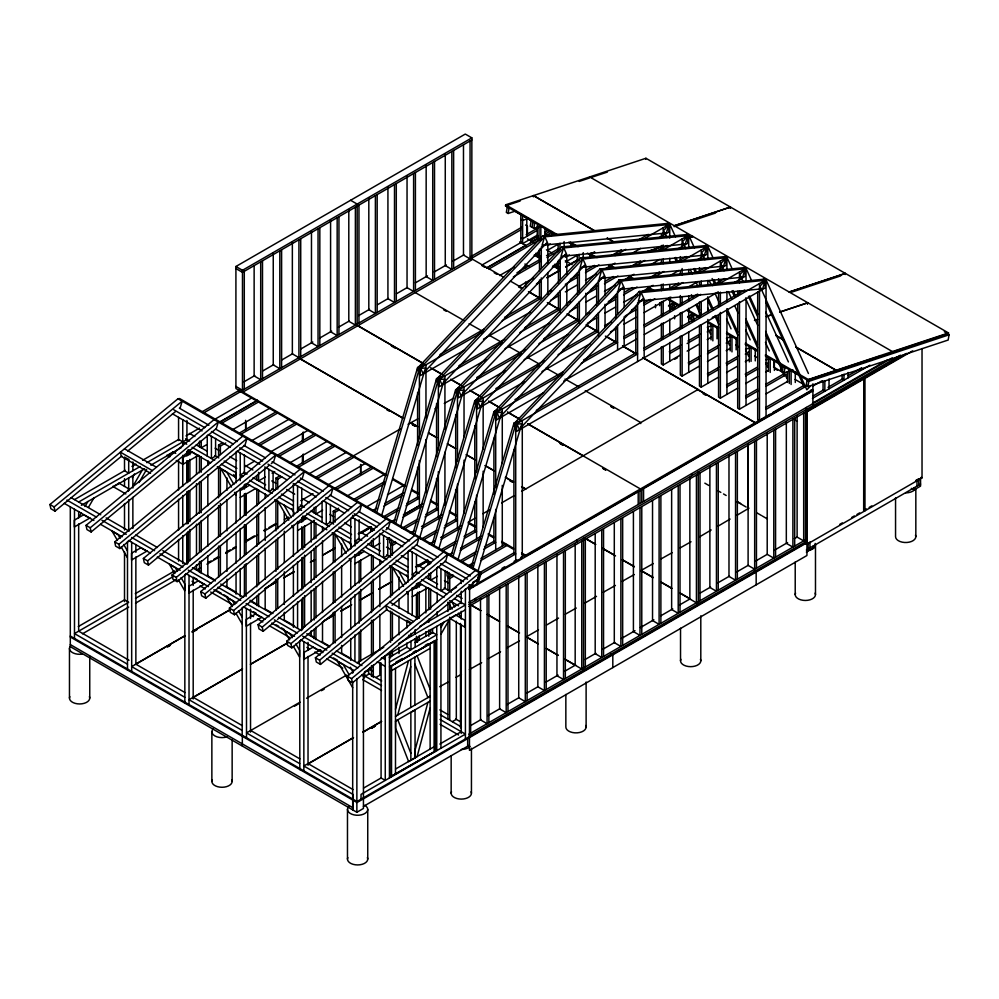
<?xml version="1.0" encoding="UTF-8"?>
<svg xmlns="http://www.w3.org/2000/svg" width="999" height="999" viewBox="0 0 999 999"><rect width="100%" height="100%" fill="white"/><g stroke="black" fill="none" stroke-linecap="round" stroke-linejoin="round"><path stroke-width="1.5" d="M811.113 389.86L812.911 390.896L812.911 405.719M556.505 235.314L505.519 205.881L505.706 204.807L645.928 158.267L948.526 332.967L948.351 334.041L808.129 380.582L765.284 355.844M508.141 213.474L509.015 208.254L507.217 207.218L506.343 212.437L508.141 213.474L515.521 211.026M533.279 196.666L533.454 195.592L595.192 231.106L533.454 195.592L533.416 196.616M532.03 227.31L532.904 222.078M533.828 228.346L534.69 223.114L531.106 221.054L530.244 226.273L533.828 228.346L541.208 225.886M551.573 235.727L552.01 233.117L553.808 234.153M570.691 246.765L571.128 244.156L572.914 245.192M590.047 254.67L590.222 253.596L594.605 252.148M590.197 254.757L590.372 253.684L594.755 252.235M589.81 257.804L590.247 255.182L592.032 256.219M608.915 268.831L609.353 266.221L611.151 267.257M645.741 159.34L645.928 158.267M628.034 279.87L628.471 277.26L630.257 278.296M647.152 290.909L647.577 288.299L649.375 289.323M674.175 226.748L674.35 225.674L730.444 207.068L730.419 208.217M730.269 208.129L730.444 207.068L674.5 225.762M782.304 371.803L783.166 366.571M784.09 372.839L784.964 367.607L781.38 365.547L780.506 370.766L784.09 372.839L792.956 369.892M807.442 303.821L807.629 302.759L779.582 312.063M807.592 303.908L807.779 302.834L779.732 312.15M808.129 380.582L808.303 379.508L948.526 332.967M807.954 386.576L808.828 381.356L949.05 334.815L948.176 340.035L807.954 386.576L806.168 385.539L807.042 380.319L808.828 381.356M845.241 274.513L845.279 273.364L789.185 291.97M835.876 371.378L836.063 370.304L795.891 347.115M836.026 371.328L836.2 370.254L795.953 347.015M892.119 352.709L892.294 351.636M892.257 352.659L892.444 351.586L589.685 176.935M395.492 709.278L408.491 660.851M410.726 666.57L397.714 715.022L395.492 716.283L430.132 696.303L427.909 697.577L414.897 664.16M427.909 702.397L414.897 750.823L414.897 757.829L417.12 756.568L430.132 708.116M180.232 407.692L182.168 401.161L54.133 506.918L55.007 511.138L121.803 455.969M374.725 511.85L417.632 367.495L422.502 364.685M376.523 512.887L419.418 368.531L483.466 331.556M381.705 515.259L425.487 367.932L419.418 368.531L417.594 367.52L417.594 370.629M393.693 522.976L436.588 378.621L440.509 376.361M395.492 524.013L438.386 379.657L502.422 342.682M400.674 526.386L444.455 379.058L438.386 379.657L436.563 378.633L436.563 381.755M412.812 534.015L455.706 389.66L459.615 387.4M414.597 535.039L457.505 390.684L521.54 353.721M419.792 537.425L463.573 390.085L457.505 390.684L455.681 389.672L455.681 392.794M431.918 545.042L474.825 400.686L478.359 398.651M433.716 546.078L476.61 401.723L539.31 365.522M438.898 548.451L482.679 401.123L476.61 401.723L474.787 400.711L474.787 403.821M544.567 236.825L542.057 245.292L666.358 232.979L668.868 224.513L667.082 223.476L542.769 235.789L544.567 236.825L668.868 224.513L668.868 232.105L658.116 238.311M451.036 556.081L493.931 411.725L497.465 409.69M452.834 557.117L495.729 412.762L562.462 374.238M458.017 559.49L501.798 412.162L495.729 412.762L493.906 411.738L493.906 414.86M563.536 247.952L561.013 256.406L685.314 244.093L687.836 235.639L686.038 234.603L561.738 246.915L563.536 247.952L687.836 235.639L687.836 243.219L677.072 249.438M471.041 567.632L513.948 423.276M472.839 568.668L515.734 424.313L637.599 353.958L635.801 352.922L536.301 410.364M478.022 571.041L521.803 423.713L515.734 424.313L513.911 423.289L513.911 426.411M481.256 572.714L479.607 572.877L477.085 581.343L478.746 581.181L481.256 572.714L179.645 398.576L177.997 398.751L49.95 504.507L50.837 508.716L55.007 511.138M582.642 258.978L580.132 267.445L704.432 255.132L706.942 246.678L705.157 245.642L580.856 257.954L582.642 258.978L706.942 246.678L706.942 254.258L696.191 260.464M601.76 270.017L599.25 278.484L723.551 266.171L726.061 257.705L724.275 256.668L599.962 268.981L601.76 270.017L726.061 257.705L726.061 265.297L715.309 271.503M618.244 282.842L619.08 280.02L743.381 267.707L745.179 268.743L745.179 276.336L733.079 283.316M620.879 281.056L618.356 289.51L742.657 277.21L745.179 268.743L620.879 281.056L619.08 280.02M640.883 292.607L638.373 301.074L762.674 288.761L765.184 280.294L763.398 279.258L639.085 291.571L640.883 292.607L765.184 280.294L765.184 287.887L516.583 431.418L516.583 423.826L514.785 422.789M78.521 517.757L81.406 512.762M85.002 506.518L87.887 501.523M88.449 507.38L93.794 498.114M132.293 477.722L134.453 473.976M132.867 486.376L142.245 470.142M138.986 482.617L146.628 469.38M363.436 679.02L365.671 675.149M367.907 671.291L370.13 667.419M440.934 627.422L443.956 622.19M440.934 634.253L449.875 618.768M420.479 367.919L544.78 236.701L542.994 235.664L418.693 366.883L420.479 367.919L422.989 373.476L547.302 242.257L544.78 236.701M439.448 379.046L563.748 247.827L561.95 246.79L437.649 378.009L439.448 379.046L441.958 384.603L566.258 253.384L563.748 247.827M458.553 390.072L582.867 258.866L581.068 257.829L456.768 389.048L458.553 390.072L461.076 395.641L585.377 264.423L582.867 258.866M477.672 401.111L601.972 269.892L600.187 268.856L475.886 400.075L477.672 401.111L480.182 406.668L604.482 275.449L601.972 269.892M496.79 412.15L621.091 280.931L619.293 279.895L494.992 411.113L496.79 412.15L499.3 417.707L623.601 286.488L621.091 280.931M688.174 236.95L686.887 234.116L688.711 235.14L682.604 241.558L685.814 248.651M516.795 423.701L641.096 292.482L639.31 291.446L515.009 422.664L516.795 423.701L519.305 429.258L643.618 298.039L641.096 292.482M725.112 256.181L726.935 257.205L720.828 263.624L724.05 270.729M810.888 385.564L806.842 389.835L759.964 286.214L766.033 279.807L808.416 373.489M127.76 451.036L175.462 411.625M91.121 531.98L90.235 527.772L218.269 422.003L216.346 428.534L91.121 531.98L86.938 529.57L86.051 525.362L214.086 419.592M119.793 548.538L118.906 544.318L246.94 438.561L245.017 445.092L119.793 548.538L115.609 546.116L114.723 541.908L242.757 436.138M268.918 465.584L148.464 565.084L144.281 562.674L143.394 558.466L271.428 452.697M148.464 565.084L147.577 560.876L275.612 455.107L273.689 461.638L271.303 463.611M177.135 581.643L176.249 577.434L304.283 471.665L302.36 478.196L177.135 581.643L172.952 579.22L172.065 575.012L300.1 469.255M205.806 598.189L204.92 593.98L332.954 488.211L331.019 494.755L205.806 598.189L201.623 595.779L200.737 591.57L328.771 485.801M234.478 614.747L233.591 610.539L361.626 504.77L359.69 511.301L234.478 614.747L230.294 612.337L229.408 608.116L357.442 502.36M275.075 621.453L263.149 631.293L258.966 628.883L258.079 624.675L386.113 518.906M263.149 631.293L262.262 627.085L390.297 521.328L388.361 527.859L385.976 529.82M277.46 619.48L383.591 531.793M291.82 647.851L290.934 643.643L418.968 537.874L417.033 544.405L291.82 647.851L287.637 645.441L286.75 641.221L414.785 535.464M387.275 609.24L320.492 664.41L316.308 661.987L315.422 657.779L443.456 552.01M320.492 664.41L319.605 660.189L447.639 554.433L445.704 560.963L392.045 605.294M352.447 682.854L351.561 678.646L479.595 572.877L477.659 579.408L352.447 682.854L348.264 680.444L347.377 676.223L475.412 570.466M410.864 760.326L410.864 712.399L415.047 709.989L415.047 757.916L408.641 761.625L395.629 728.196L395.629 721.191L397.864 719.904L410.864 753.321M235.914 266.496L465.284 134.066L471.853 137.862L471.853 259.89L242.482 392.307L235.914 388.524L235.914 266.496L242.482 270.292L471.853 137.862M471.853 139.935L242.482 272.352L235.914 268.556M244.006 381.78L254.807 375.549M262.899 370.866L273.689 364.635M281.793 359.965L292.582 353.733M300.674 349.063L312.824 342.045M319.568 338.162L331.705 331.144M338.449 327.247L349.25 321.016M358.691 315.572L369.48 309.328M377.585 304.658L388.374 298.426M396.466 293.756L407.267 287.525M415.359 282.854L427.497 275.836M434.253 271.94L446.391 264.935M453.134 261.039L463.936 254.807M201.711 412.013L239.348 390.297M470.504 256.83L521.565 227.347M471.853 257.817L242.482 390.247L235.914 386.451M203.509 413.049L241.134 391.321M470.954 258.641L520.679 229.932M526.173 234.69L538.224 227.735M537.337 230.319L522.614 238.811L520.829 237.774M74.488 499.612L125.262 470.292M131.943 466.433L135.951 464.123M142.632 460.264L178.721 439.435L182.892 441.845L182.892 445.467M186.026 435.901L199.475 428.134M214.261 419.605L251.885 397.877M481.705 265.197L522.015 241.92M537.462 235.077L522.614 243.644L522.614 215.497M530.382 240.534L538.449 235.889M545.167 232.005L547.852 230.457M78.671 502.022L140.135 466.533M146.816 462.674L186.925 439.523M220.08 421.765L257.492 400.162M486.476 267.957L525.599 245.367M530.382 242.607L538.449 237.949M545.167 234.078L550.536 230.969M219.63 422.365L257.267 400.636M487.075 267.957L538.149 238.474M545.392 236.001L552.147 232.118M221.428 423.401L259.053 401.673M488.873 268.993L538.598 240.284M113.112 486.625L119.018 483.204M168.494 454.645L173.227 451.91M81.344 505.307L144.605 468.781M150.824 465.197L181.556 447.452M547.527 245.467L550.199 243.931M83.866 514.66L74.338 520.167L74.338 526.997L89.985 517.969M192.432 451.985L182.892 457.492L182.892 464.323L198.539 455.294M206.643 444.692L201.261 447.802L201.261 440.709M232.18 429.945L269.805 408.229M499.625 275.537L514.398 267.008M534.565 255.369L538.598 253.034M547.577 250.262L558.379 244.031M218.581 456.381L218.581 445.042L222.615 442.707M238.749 433.404L276.373 411.675M516.945 272.777L539.785 259.59M546.503 255.707L558.603 248.726M218.581 445.042L220.379 446.066L225.749 442.969M240.534 434.428L278.172 412.712M513.361 276.923L540.234 261.401M546.952 257.517L559.053 250.537M565.297 257.28L569.318 254.957M251.286 440.984L288.923 419.255M518.731 286.576L533.516 278.047M552.335 267.183L559.053 263.299M565.347 262.075L577.484 255.07M257.854 444.43L295.492 422.702M537.4 283.042L540.084 281.493M546.803 277.61L558.903 270.629M565.621 266.745L577.722 259.765M536.426 283.991L540.422 281.681M547.09 277.834L559.09 270.904M565.759 267.058L577.759 260.127M259.653 445.467L297.277 423.738M244.867 466.758L254.27 461.326M270.404 452.023L308.029 430.294M439.985 354.595L484.365 328.971M504.532 317.332L539.485 297.14L541.283 298.177L502.285 320.691M547.402 292.57L551.436 290.247M570.267 279.37L578.334 274.713M586.401 270.055L594.467 265.397M611.95 255.307L621.353 249.875M637.499 240.559L648.251 234.353M665.322 224.5L667.944 222.977M565.334 284.29L577.434 277.31M585.501 272.652L598.95 264.885M615.084 255.569L625.836 249.363M643.319 239.261L669.742 224.013L669.742 238.037M244.418 472.539L240.235 474.95L242.894 476.486M276.973 455.469L314.598 433.741M278.758 456.506L316.396 434.777M464.635 350.012L420.267 375.636L420.267 368.044L418.469 367.008M483.466 339.148L530.519 311.975M550.536 300.424L558.603 295.766M565.334 291.883L577.434 284.89M585.501 280.232L596.253 274.026M604.32 269.368L615.084 263.149M632.567 253.059L640.634 248.401M141.059 547.689L131.531 553.196L131.531 560.014L147.165 550.986M240.235 490.596L249.775 485.089M265.322 477.023L258.604 480.906L258.604 472.39M272.04 473.139L274.737 471.59M289.51 463.061L327.148 441.333M458.953 365.709L504.67 339.323M524.837 327.672L558.453 308.266L560.252 309.303L519.905 332.592M566.371 303.696L570.404 301.361M590.571 289.722L597.29 285.839M605.369 281.181L613.436 276.523M630.906 266.433L640.322 261.001M657.804 250.899L667.22 245.467M684.29 235.614L686.912 234.103M585.639 294.643L596.403 288.424M604.47 283.766L617.906 276.011M635.389 265.909L644.805 260.477M662.287 250.387L688.711 235.14L694.455 247.927M240.235 497.427L255.881 488.399M275.924 489.485L275.924 478.146L279.957 475.811M296.091 466.508L333.716 444.78M275.924 478.146L277.722 479.183L281.755 476.848M297.877 467.532L335.514 445.816M486.288 359.578L439.223 386.75L439.223 379.17L437.437 378.134M505.119 348.713L549.487 323.102M569.505 311.538L577.572 306.88M585.639 302.222L596.403 296.016M604.47 291.358L615.222 285.14M623.289 280.482L634.053 274.275M651.523 264.186L659.59 259.528M308.629 474.088L346.266 452.36M476.723 377.522L525.124 349.575M543.956 338.711L577.572 319.305L579.358 320.329L539.023 343.619M586.825 313.948L589.522 312.4M608.341 301.536L616.408 296.878M624.475 292.22L632.542 287.562M650.024 277.472L659.44 272.028M676.922 261.938L686.325 256.506M604.757 305.669L615.509 299.463M623.576 294.805L637.025 287.038M654.507 276.948L663.923 271.516M681.393 261.426L707.816 246.166L707.816 258.641M315.197 477.534L352.834 455.819M400.249 428.996L353.434 455.856L353.434 456.843M408.104 424.288L417.732 418.906M434.927 408.803L437.587 407.267M444.255 403.421L453.746 398.114M316.995 478.571L354.62 456.843M505.407 370.617L458.341 397.789L458.341 390.197L456.555 389.173M524.225 359.752L568.606 334.128M587.275 323.351L596.69 317.919M604.757 313.261L615.509 307.043M623.576 302.385L637.025 294.63M641.058 292.295L653.159 285.314M670.641 275.225L678.708 270.567M78.297 626.56L124.513 599.875L128.696 602.297L74.488 633.591L127.497 664.198M135.277 593.668L174.763 570.866M300.861 500.649L312.962 493.656M327.747 485.127L365.372 463.399M495.829 388.561L544.243 360.614M563.061 349.737L596.678 330.332L598.476 331.368L558.129 354.657M604.595 325.761L611.326 321.878M631.493 310.239L635.526 307.904M643.593 303.246L650.312 299.375M667.794 289.273L678.546 283.067M696.028 272.977L705.444 267.545M135.502 598.364L173.676 576.311M625.212 315.934L635.976 309.715M644.043 305.057L654.795 298.851M670.928 289.535L683.029 282.555M700.511 272.452L726.935 257.205L732.042 268.581M301.76 505.644L297.577 508.054L301.561 510.364M82.48 633.803L128.696 607.117M135.502 603.184L176.311 579.62M334.315 488.573L371.94 466.845M208.366 562.499L211.064 560.938M213.761 559.39L218.194 556.818M225.899 552.372L230.195 549.9M232.642 548.476L235.527 546.815M244.792 541.47L249.013 539.023M250.187 538.349L254.345 535.951M263.674 530.569L266.383 529.008M269.018 527.484L275.687 523.626M197.602 569.567L200.275 568.031M206.943 564.185L218.943 557.255M225.612 553.409L236.276 547.24M257.767 534.84L245.766 541.77L245.017 541.333M264.435 530.993L276.436 524.063M284.44 519.443L288.436 517.132M336.101 489.61L373.738 467.882M524.525 381.655L477.46 408.828L477.46 401.236L475.661 400.199M541.995 371.566L590.409 343.619M610.426 332.055L615.796 328.958M623.863 324.3L635.976 317.307M644.043 312.65L670.928 297.128M688.411 287.025L697.826 281.593M668.443 306.006L673.801 302.922M670.242 307.043L674.25 304.732M198.401 580.794L188.873 586.301L188.873 593.119L204.508 584.09M297.577 523.701L307.118 518.206M322.665 510.127L315.946 514.01L315.946 506.918M346.853 496.166L384.49 474.438M514.947 399.6L563.361 371.64M583.528 360.002L615.796 341.371L617.582 342.407L581.281 363.361M623.713 336.8L635.814 329.807M643.88 325.15L697.664 294.106M712.462 285.564L724.562 278.571M624.163 338.611L636.263 331.631M644.33 326.973L700.799 294.355M718.281 284.265L746.041 268.244L746.041 280.707M297.577 530.531L314.498 520.766M333.266 522.589L333.266 511.251L338.649 508.141M353.434 499.612L384.34 481.768M333.266 511.251L335.065 512.287L339.098 509.952M355.219 500.649L384.79 483.578M543.631 392.694L496.565 419.855L496.565 412.275L494.78 411.238M563.798 381.044L636.263 339.21M644.33 334.553L718.281 291.858M687.562 317.045L692.906 313.961M689.347 318.082L693.368 315.759M365.971 507.192L379.408 499.438M387.475 494.78L403.596 485.477M513.911 423.289L517.482 421.241M643.718 348.351L744.567 290.135M761.638 280.269L764.26 278.758L766.058 279.795L766.058 416.958M644.168 350.162L766.058 279.795M372.54 510.639L376.573 508.316M384.64 503.658L403.459 492.794M383.741 506.243L402.56 495.379M382.792 517.182L398.863 507.904M406.893 503.271L417.594 497.09L419.393 498.126L406.006 505.856M669.293 351.773L681.33 344.817M688.024 340.959L700.074 334.003M384.59 518.219L397.977 510.489M669.742 353.584L680.444 347.402M687.137 343.544L699.188 336.588M707.217 331.943L711.238 329.633M358.204 533.753L370.304 526.773M265.884 587.924L276.673 581.693M284.765 577.01L294.218 571.565M310.402 562.212L314.448 559.877M322.54 555.207L334.69 548.189M360.477 533.304L371.266 527.072M264.673 588.786L276.823 581.768M283.566 577.884L294.355 571.653M310.552 562.3L314.598 559.964M322.689 555.294L334.84 548.276M360.627 533.391L371.416 527.16M135.377 664.298L184.902 635.701M192.944 631.068L230.419 609.427M185.052 635.789L131.681 666.608L184.84 697.302M191.746 631.93L230.569 609.515M167.507 646.74L170.18 645.192M192.944 632.055L196.953 629.732M167.657 646.828L170.33 645.279M359.103 538.748L354.92 541.158L357.58 542.694M391.658 521.678L394.343 520.129M403.746 514.697L422.565 503.833M391.283 521.94L395.292 519.617M403.334 514.985L422.015 504.195M661.375 346.79L661.375 363.936L663.174 364.96L680.444 354.995M687.137 351.124L699.188 344.168M707.217 339.535L711.238 337.212M674.775 359.253L677.472 357.704M402.859 517.282L421.665 506.418M401.76 528.309L417.819 519.03M425.861 514.398L436.563 508.204L438.361 509.24L424.975 516.97M688.249 362.899L700.299 355.944M708.328 351.311L719.043 345.13M255.744 613.898L246.216 619.405L246.216 626.236L261.85 617.195M354.92 556.818L364.46 551.311M403.559 529.333L416.945 521.615M688.711 364.71L699.412 358.529M707.442 353.883L718.156 347.702M726.186 343.069L730.207 340.746M380.007 543.231L373.289 547.115L373.289 538.611M386.725 539.36L389.41 537.799M354.92 563.636L370.567 554.607M390.609 555.694L390.609 544.355L395.517 541.558M410.252 533.066L414.26 530.744M421.516 526.51L442.295 514.56M680.344 336.089L680.344 375.05L682.13 376.086L699.412 366.109M707.442 361.476L718.156 355.294M726.186 350.649L730.207 348.339M390.609 544.355L392.407 545.392L396.428 543.056M421.965 528.321L440.784 517.457M420.879 539.335L436.938 530.069M444.967 525.424L455.681 519.243L457.467 520.279L444.08 528.009M707.367 373.938L719.417 366.983M726.111 363.112L738.149 356.156M424.001 539.597L436.051 532.642M707.816 375.736L718.531 369.555M726.56 364.922L737.262 358.741M745.304 354.108L749.312 351.785M429.358 544.093L434.715 541.008M440.634 537.549L461.413 525.586M699.462 325.299L699.462 386.089L701.248 387.125L718.531 377.147M726.56 372.515L737.262 366.321M745.304 361.688L749.312 359.365M469.592 521.378L475.012 518.256M482.929 513.686L489.597 509.84M501.598 502.909L514.135 495.666M521.603 491.358L698.076 389.473L698.076 390.459M441.083 539.348L459.902 528.496M441.333 549.6L456.056 541.096M464.085 536.463L474.787 530.282L476.585 531.318L464.535 538.274M726.485 384.965L737.187 378.783M745.217 374.15L757.267 367.195M443.119 550.636L455.169 543.681M726.935 386.775L737.637 380.594M745.679 375.961L757.717 369.006M765.746 364.36L768.431 362.824M415.547 566.858L427.647 559.877M324.712 620.329L334.166 614.885M340.909 610.988L351.698 604.757M359.802 600.074L371.94 593.069M378.683 589.173L390.834 582.167M417.969 566.495L427.41 561.051M323.514 621.203L334.315 614.972M341.059 611.076L350.499 605.619M359.952 600.162L372.09 593.156M378.833 589.26L390.984 582.255M418.119 566.583L427.56 561.126M242.395 668.893L189.023 699.712L242.183 730.406M250.424 664.26L287.912 642.619M193.019 697.577L242.545 668.98M250.574 664.347L288.062 642.707M416.446 571.853L412.262 574.275L414.91 575.799M448.476 555.132L452.485 552.809M460.527 548.176L481.256 536.163M718.568 314.51L718.568 397.127L720.366 398.151L737.637 388.186M745.679 383.541L757.717 376.586M765.746 371.953L768.431 370.404M460.202 550.387L480.357 538.748M460.439 560.639L476.511 551.361M484.54 546.728L493.906 541.321L495.704 542.345L483.653 549.3M745.591 396.004L757.642 389.048M765.671 384.415L784.415 373.589M313.236 647.09L303.696 652.597L303.696 659.427L320.617 649.65M412.262 589.922L421.628 584.502M462.237 561.675L475.624 553.946M746.041 397.814L758.091 390.859M766.121 386.226L787.549 373.851M437.35 576.336L430.631 580.219L430.631 573.126M412.262 596.74L427.909 587.712M447.952 590.222L447.952 577.459L452.859 574.662M467.582 566.171L473.489 562.712M480.969 558.441L505.744 544.093M737.687 303.733L737.687 408.154L739.472 409.19L758.091 398.439M766.121 393.806L787.549 381.443M447.952 577.459L449.75 578.496L453.771 576.161M469.905 566.858L472.589 565.309M480.656 560.651L507.529 545.129M479.108 572.964L513.911 552.872L515.709 553.908L479.57 574.775M765.609 407.555L804.42 385.152M456.468 587.375L449.75 591.258L449.75 578.496M766.058 409.365L807.554 385.402M812.699 386.188L822.14 380.744M502.01 568.319L504.695 566.77M514.098 561.338L516.795 559.79M520.829 557.454L524.85 555.132M521.603 552.947L525.599 555.257L769.942 414.198M772.602 412.649L812.612 389.56L812.612 390.547L525.599 556.256L521.603 553.946M468.856 588.536L522.277 557.692L522.277 420.542M757.692 291.908L757.692 419.705L759.49 420.741L812.911 389.897L812.911 383.828M468.856 589.535L812.911 390.896M813.311 395.829L824.025 389.647M828.034 387.337L842.756 378.833M848.101 375.749L861.488 368.019M812.424 398.414L869.967 365.197M357.018 662.724L383.741 647.29M419.817 626.46L461.238 602.547M812.487 403.209L888.036 359.59M468.856 602.285L892.194 357.879M398.613 643.531L465.422 604.957L454.62 598.726M468.856 604.358L900.411 355.207M300.037 702.172L246.516 732.904L299.675 763.598M306.581 698.226L346.74 675.037M294.53 706.168L298.551 703.845M321.303 690.709L324.138 689.248M906.505 353.409L805.481 411.738L805.481 544.168M468.856 606.43L806.343 411.588M807.679 410.814L903.096 355.719M806.343 411.238L807.192 411.738L912.699 350.824M449.837 618.443L455.756 615.022M381.243 658.391L465.422 609.79M389.323 657.354L406.893 647.202M414.997 642.519L432.567 632.379L436.75 634.79L389.448 662.1M364.473 676.698L368.656 674.275L368.656 669.455L364.473 671.865L364.473 676.698L361.788 675.137M395.766 662.337L402.46 658.466M413.174 652.285L415.846 650.736M425.224 645.329L427.897 643.781M389.448 666.932L436.75 639.622M434.54 641.246L391.308 665.946L434.54 641.246L434.54 751.598L391.308 776.298L434.54 751.598M375.911 677.509L379.857 675.224L379.857 662.762M391.308 670.766L430.132 648.351M439.697 686.713L447.939 682.13M455.894 677.372L461.438 674.337M469.38 669.58L481.68 662.649M488.274 658.678L500.561 651.748M507.155 647.764L519.455 640.846M538.486 629.857L526.348 636.863L538.349 643.793M546.441 625.087L558.578 618.081M565.322 614.185L576.273 608.041M584.365 603.371L596.503 596.353M603.109 592.382L615.396 585.451M621.99 581.468L634.29 574.55M641.033 570.479L653.309 563.561M661.276 558.791L672.177 552.672M680.157 547.889L691.046 541.77M699.125 537.112L711.188 529.97M717.994 526.211L730.082 519.068M736.862 515.322L748.963 508.166M307.854 763.873L353.359 737.599M362.737 732.192L381.481 721.365M308.004 763.96L353.509 737.687M362.887 732.267L381.618 721.453M371.516 727.934L375.524 725.624M372.103 727.771L374.787 726.223M372.252 727.859L374.937 726.31M395.492 721.128L430.132 701.111M452.372 721.64L456.318 719.367L456.318 621.203M395.492 769.055L434.315 746.64M470.379 725.736L481.181 719.505M487.924 715.609L500.062 708.591M506.805 704.695L518.956 697.689M527.047 693.019L537.849 686.788L544.418 690.571L544.418 562.799M545.941 682.105L558.079 675.099M564.822 671.203L575.624 664.972M585.064 659.515L595.854 653.284M602.609 649.387L614.747 642.382M621.49 638.486L634.989 630.694M640.384 627.584L653.87 619.792M660.626 615.896L672.764 608.891M679.507 604.994L690.309 598.763M699.762 593.294L710.576 587.062M717.332 583.154L729.495 576.136M736.251 572.227L748.413 565.209M755.169 561.313L767.332 554.283M774.088 550.387L787.599 542.582M794.355 538.686L797.065 537.125M363.549 788.099L380.956 778.059M439.835 744.055L461.238 731.693M468.856 734.203L806.343 539.36M468.856 736.263L806.343 541.421M469.605 736.525L357.018 801.535L70.305 636.001M468.856 737.262L806.343 542.42M469.605 585.027L469.455 750.361L806.93 555.519L806.93 542.757L357.018 802.522L70.305 636.987M839.672 524.425L842.344 522.877M851.672 517.494L854.345 515.946M857.005 514.41L859.677 512.874M863.823 510.477L866.495 508.941M869.167 507.392L871.827 505.856M915.833 480.444L918.506 478.908M806.343 407.442L806.343 543.668L807.192 544.168L922.027 477.859L922.027 348.551M806.343 549.999L920.566 484.053M363.436 806.405L469.455 745.192M806.343 552.072L812.911 548.276L812.911 546.216M911.313 488.361L913.998 489.91L920.566 486.113L920.566 477.984M70.305 506.855L70.305 646.653L356.868 812.262L363.436 808.466L363.436 676.298M505.519 205.881L520.129 201.024M579.183 181.431L589.51 177.997M591.133 177.46L607.367 172.078M528.496 218.481L522.614 220.429L520.829 219.393M675.649 226.261L715.509 213.037M645.554 252.135L661.8 246.741M688.361 237.924L692.794 236.451M645.704 252.223L661.95 246.828M688.511 238.012L692.944 236.538M669.093 305.095L674.999 303.134M688.211 316.134L694.118 314.173M712.362 317.47L715.284 316.508M712.512 317.557L715.434 316.596M789.335 292.058L845.429 273.451M791.957 292.07L840.671 275.899M707.317 327.173L713.224 325.212M754.482 320.392L757.442 319.405M766.295 316.471L772.202 314.51M754.632 320.479L757.592 319.493M766.445 316.558L772.352 314.598M726.435 338.199L732.342 336.238M745.554 349.238L751.46 347.277M766.146 359.79L770.566 358.316M808.516 379.82L879.357 356.306M894.117 351.411L945.778 334.265M944.33 331.73L948.351 334.041M947.264 333.778L949.05 334.815M669.742 224.013L667.919 222.989L669.205 225.836M705.993 245.155L707.816 246.166M744.23 267.22L746.041 268.244M861.288 368.132L863.086 369.168M863.673 378.134L864.684 378.546L864.684 510.976L863.673 510.564L863.823 378.047M607.242 238.062L613.935 241.933M783.878 340.047L775.836 335.402L783.84 340.147M607.242 238.199L613.948 242.07M505.706 204.807L558.029 235.015M570.092 241.983L578.146 246.628M590.372 253.684L597.115 257.58M610.614 265.372L616.008 268.494M629.495 276.273L634.889 279.395M648.388 287.188L653.783 290.297M668.631 298.863L679.42 305.095M687.512 309.777L699.662 316.783M707.879 321.528L718.593 327.722M726.623 332.355L737.337 338.536M745.379 343.181L757.429 350.137M765.459 354.77L808.303 379.508M515.147 211.189L532.055 220.941M800.199 375.749L791.108 370.504L791.108 384.503M568.581 242.282L575.287 246.154M587.362 253.122L594.243 257.093M609.078 265.672L613.124 268.007M629.32 277.347L632.017 278.908M648.214 288.261L653.608 291.371M668.443 299.937L679.245 306.169M687.337 310.851L698.126 317.083M707.704 322.602L718.418 328.783M726.448 333.429L737.162 339.61M745.192 344.255L757.242 351.211M583.091 257.043L585.789 258.604M669.442 306.905L673.488 309.24M688.336 317.807L692.382 320.142M735.701 345.154L738.398 346.715M754.595 356.069L757.292 357.617M773.476 366.97L784.277 373.201M795.067 379.433L803.159 384.103M525.599 225.025L527.397 226.061L527.397 234.565M774.824 368.743L777.534 370.292M527.547 238.898L532.942 242.02M546.441 249.812L551.835 252.922M565.322 260.714L572.077 264.61M519.63 241.92L526.373 245.816M535.814 253.334L540.009 255.756M554.707 264.236L558.916 266.671M921.165 477.372L922.027 477.859M535.039 254.608L540.372 257.68M553.708 265.384L559.04 268.469M535.963 255.482L538.661 257.043M554.857 266.396L557.554 267.957M534.178 255.107L539.51 258.179M552.847 265.884L559.515 269.73M524.912 264.023L528.958 266.358M793.343 418.993L797.389 421.341M471.253 258.516L503.633 277.21M510.389 281.106L522.527 288.124M529.27 292.02L540.072 298.251M548.164 302.922L558.953 309.153M567.057 313.823L577.847 320.055M586.088 324.812L596.878 331.056M606.331 336.501L615.771 341.958M622.514 345.854L636.013 353.646M642.757 357.53L698.076 389.473M528.446 291.708L539.248 297.939M547.34 302.622L558.129 308.853M567.582 314.298L578.371 320.529M586.463 325.212L597.265 331.443M605.357 336.114L616.146 342.345M622.889 346.241L636.388 354.033M643.281 358.017L755.269 422.664L755.269 423.651M697.777 389.647L755.119 422.752L755.119 423.738M482.055 265.746L484.752 267.307M494.193 272.752L496.89 274.313M518.481 286.775L521.178 288.336M703.109 393.718L705.781 395.254M350.599 200.287L357.167 204.071L357.167 326.099M415.122 292.495L463.836 320.442M469.08 323.651L482.729 331.356M489.323 335.339L501.61 342.257M508.216 346.241L520.504 353.159M527.247 357.23L539.547 364.16M546.141 368.132L558.429 375.062M565.022 379.046L578.671 386.75M585.264 390.721L640.734 422.577L640.734 423.564M443.593 309.752L446.303 311.313M611.051 406.431L613.748 407.992M610.901 406.518L613.598 408.079M737.986 501.96L740.659 503.508M756.992 512.937L761.238 515.384M762.05 515.859L767.394 518.943M704.844 483.166L708.84 485.477M718.169 490.871L720.841 492.407M723.513 493.956L726.173 495.492M736.85 501.648L746.178 507.042M805.144 541.733L806.93 542.757M356.431 324.812L422.54 362.987M431.98 368.444L441.421 373.888M450.874 379.345L461.663 385.577M469.905 390.334L479.358 395.791M488.798 401.248L499.587 407.48M507.692 412.15L519.83 419.155M527.922 423.838L583.241 455.769M356.281 324.9L423.738 363.848M430.482 367.744L442.619 374.762M450.724 379.433L461.513 385.664M469.755 390.422L480.556 396.653M488.648 401.323L499.438 407.555M507.542 412.237L519.68 419.243M527.772 423.913L640.434 488.961L640.434 489.96M391.508 346.066L395.554 348.401M560.302 443.519L562.999 445.079M560.152 443.606L562.849 445.167M603.096 468.394L605.769 469.942M602.946 468.481L605.619 470.017M754.37 571.041L756.168 572.077L756.168 584.84M298.938 358.017L402.822 417.994M411.064 422.752L417.819 426.648M428.608 432.879L436.7 437.55M447.502 443.781L455.594 448.451M466.383 454.682L474.475 459.365M485.277 465.596L493.369 470.267M505.519 477.272L513.611 481.955M521.703 486.625L525.749 488.961M298.788 358.092L402.672 418.082M410.914 422.839L417.669 426.735M428.459 432.967L436.551 437.637M447.352 443.868L455.444 448.539M466.233 454.77L475.686 460.227M485.127 465.684L494.567 471.128M505.369 477.36L513.461 482.042M521.553 486.713L525.599 489.048M386.638 409.64L389.335 411.188M412.412 424.525L415.122 426.073M509.565 480.606L512.262 482.167M412.262 424.612L414.972 426.161M585.027 538.149L595.691 544.305M602.36 548.151L614.36 555.082M622.365 559.702L634.365 566.633M641.183 570.566L653.184 577.497M661.188 582.117L671.852 588.274M679.857 592.894L690.521 599.05M584.877 538.224L595.541 544.393M603.546 549.013L615.546 555.931M622.215 559.79L634.215 566.72M641.033 570.654L653.034 577.584M661.038 582.205L671.703 588.361M679.707 592.981L690.371 599.138M240.097 390.422L385.964 474.637M392.707 478.533L404.845 485.539M411.588 489.435L418.344 493.331M430.482 500.349L437.225 504.233M449.375 511.251L456.118 515.147M474.925 525.998L468.256 522.152L468.256 523.151L474.925 526.997M488.261 533.703L493.593 536.788M501.598 541.396L513.598 548.326M385.964 475.624L238.749 390.634L238.749 389.647M392.707 479.52L404.845 486.538M411.588 490.434L418.344 494.33M430.482 501.336L437.225 505.232M449.375 512.237L456.118 516.133M488.261 534.69L493.593 537.774M501.598 542.395L513.598 549.325M177.984 398.751L479.607 572.877M611.013 653.808L612.812 654.845L612.812 667.594M358.366 511.338L379.945 523.801M386.688 527.684L409.627 540.934M416.371 544.817L437.949 557.28M444.692 561.176L470.329 575.973M179.345 408.154L208.928 425.237M215.659 429.12L237.175 441.533M243.893 445.417L265.409 457.842M272.14 461.725L295.005 474.925M300.374 478.034L323.239 491.233M329.97 495.117L351.486 507.529M173.814 409.79L204.745 427.647M211.476 431.531L232.992 443.956M239.71 447.839L262.575 461.038M267.957 464.135L290.821 477.335M297.54 481.218L319.056 493.643M325.786 497.527L348.651 510.726M354.183 513.748L377.11 526.985M382.505 530.107L405.444 543.344M412.187 547.24L433.766 559.702M440.509 563.586L467.495 579.17M172.477 413.836L202.06 430.919M208.279 434.515L230.307 447.227M237.025 451.111L259.89 464.31M264.723 466.933L286.788 479.832M293.506 483.716L316.371 496.915M323.114 500.636L344.618 513.224M351.785 517.195L374.413 530.257M379.807 533.379L402.747 546.615M409.128 550.299L431.068 562.974M437.799 566.858L463.449 581.655M468.843 584.777L472.889 587.112L472.889 582.28L477.072 579.87L477.072 584.702M189.435 433.379L194.867 436.513M215.11 448.201L219.156 450.537M229.945 456.768L236.701 460.664M244.792 465.334L252.884 470.017M271.778 480.919L275.824 483.254M286.613 489.485L294.705 494.155M302.809 498.838L309.553 502.734M329.795 514.41L333.841 516.745M344.63 522.976L351.373 526.873M360.826 532.33L367.57 536.226M386.463 547.127L390.509 549.462M401.298 555.694L408.042 559.59M417.495 565.047L424.225 568.931M444.443 580.606L448.476 582.941M185.602 438.748L189.648 441.083M196.229 444.892L207.193 451.211M214.835 455.631L218.818 457.929M224.138 461.001L236.875 468.356M243.619 472.252L247.078 474.075M253.059 477.697L265.684 484.815M271.953 488.611L274.987 490.184M281.393 494.055L293.531 501.073M300.287 504.97L304.42 507.18M311.064 511.013L321.865 517.432M329.67 521.753L333.654 524.063M338.973 527.135L351.548 534.565M358.304 538.461L361.763 540.284M367.744 543.918L380.369 551.023M386.638 554.82L390.684 557.155M396.079 560.264L408.216 567.282M416.308 571.952L419.093 573.389M425.711 577.21L437.624 584.09M444.243 587.912L451.336 592.182M456.73 595.292L462.125 598.401M471.528 605.207L480.856 610.601M487.524 614.447L499.525 621.378M507.529 625.998L519.53 632.929M546.353 648.413L558.354 655.344M565.022 659.19L575.686 665.346M470.042 604.532L480.706 610.689M487.375 614.535L499.375 621.465M507.38 626.086L519.38 633.016M527.534 637.724L538.199 643.88M546.203 648.501L558.204 655.431M564.872 659.278L581.755 669.018L581.755 541.246M249.538 480.319L272.14 493.369M278.783 497.202L293.394 505.644M306.88 513.424L329.47 526.473M336.126 530.307L350.736 538.748M365.559 547.302L386.813 559.577M393.469 563.411L408.079 571.853M421.528 579.62L446.678 594.143M182.742 441.933L186.738 444.23M192.045 447.302L214.648 460.352M221.291 464.185L235.914 472.627L235.914 477.447L217.307 466.708M192.27 452.085L198.177 455.494M246.878 483.616L268.144 495.891M274.787 499.725L293.394 510.477M302.897 515.959L326.823 529.77M332.13 532.842L350.736 543.581M361.563 549.825L382.829 562.1M389.473 565.946L408.079 576.685M418.881 582.917L444.031 597.439M449.513 600.599L458.591 605.844M188.062 449.825L210.652 462.874M173.064 451.81L175.737 453.359M455.594 614.934L465.122 620.441L465.122 627.26L449.488 618.231M166.958 455.119L169.867 456.793M176.236 460.477L182.592 464.148L182.592 457.317M124.5 448.801L156.418 467.232M389.847 602.172L417.619 618.206M152.335 470.604L120.404 452.172L121.291 456.381L150.549 473.276M413.536 621.578L385.764 605.544L386.638 609.752L410.452 623.501M411.001 622.714L406.83 620.304L406.83 627.896M408.916 635.177L411.001 636.375L411.001 633.341M118.856 483.116L128.396 488.611L128.396 491.346M112.75 486.413L125.849 493.968M382.13 657.754L385.264 659.565M377.247 661.763L385.264 666.383M196.041 569.105L200.087 571.44M206.83 575.337L214.935 580.007M225.724 586.238L236.513 592.469M250.012 600.262L256.755 604.158M264.847 608.828L272.952 613.498M283.741 619.73L294.53 625.961M310.726 635.314L314.772 637.649M321.516 641.545L329.62 646.216M341.758 653.234L351.198 658.678M368.743 668.806L372.789 671.141M439.872 709.877L447.777 714.435M455.681 719.005L460.951 722.052M71.091 497.652L100.762 514.785M106.156 517.894L129.083 531.131M135.827 535.027L157.392 547.477M162.787 550.599L185.714 563.823M192.457 567.719L215.322 580.918M220.704 584.028L243.569 597.227M250.287 601.111L271.815 613.536M278.534 617.419L301.411 630.619M306.78 633.728L329.658 646.927M336.376 650.811L361.938 665.571M368.406 673.276L381.693 680.943M440.272 714.76L461.451 726.985M66.908 500.062L96.578 517.195M101.973 520.304L126.249 534.328M131.643 537.437L154.57 550.674M159.952 553.783L182.879 567.02M188.274 570.129L211.139 583.329M217.869 587.212L240.734 600.424M246.116 603.521L268.981 616.733M274.363 619.83L297.227 633.029M302.61 636.138L326.81 650.124M332.192 653.221L357.754 667.981M253.534 611.775L256.181 613.311M276.124 624.825L278.783 626.348M281.443 627.884L284.091 629.42M318.843 649.487L322.827 651.785M333.466 657.929L337.45 660.227M364.223 675.686L381.506 685.664M440.059 719.467L465.422 734.115L361.039 794.38L361.039 799.2M193.381 577.222L197.365 579.52M217.307 591.033L221.291 593.331M223.951 594.867L227.934 597.165M64.211 503.334L93.881 520.467M100.624 524.363L122.203 536.813M128.546 540.471L150.524 553.159M157.268 557.055L180.182 570.292M185.889 573.576L208.454 586.613M213.836 589.71L236.701 602.921M243.219 606.68L264.947 619.23M271.666 623.114L294.53 636.313M300.711 639.884L322.777 652.622M329.508 656.505L353.721 670.479M83.704 514.76L89.623 518.181M140.896 547.777L146.816 551.198M198.239 580.881L204.158 584.303M255.582 613.998L261.488 617.407M313.074 647.19L318.981 650.599M250.874 615.072L253.534 616.608M257.517 618.905L262.837 621.977M269.48 625.811L289.41 637.325M306.88 647.402L309.54 648.938M314.86 652.01L320.167 655.082M326.823 658.915L342.769 668.119M362.899 679.745L381.506 690.484M440.059 724.3L458.591 735.002M192.045 581.281L194.705 582.817M200.025 585.889L205.344 588.96M210.652 592.02L231.918 604.295M49.95 504.507L54.133 506.918M86.051 525.362L90.235 527.772M114.723 541.908L118.906 544.318M143.394 558.466L147.577 560.876M172.065 575.012L176.249 577.434M200.737 591.57L204.92 593.98M229.408 608.116L233.591 610.539M258.079 624.675L262.262 627.085M286.75 641.221L290.934 643.643M315.422 657.779L319.605 660.189M347.377 676.223L351.561 678.646M78.671 631.168L129.021 660.252M135.864 664.198L185.027 692.582M193.194 697.302L242.37 725.686M250.687 730.494L299.862 758.878M353.047 789.585L308.029 763.598L303.846 766.008L352.834 794.292L352.834 799.113M70.305 644.58L352.834 807.691M451.873 601.972L454.757 606.955M458.354 613.199L461.238 618.194M448.251 602.522L452.072 609.14M406.493 575.099L407.942 577.597M398.713 571.278L405.919 583.753M392.794 567.857L403.496 586.388M406.556 591.683L408.079 594.33M349.151 541.995L351.323 545.741M341.371 538.174L348.576 550.649M335.452 534.752L346.154 553.284M349.213 558.578L350.736 561.226M291.808 508.891L293.981 512.637M284.028 505.057L291.233 517.544M278.122 501.648L288.811 520.179M291.87 525.474L293.394 528.121M350.374 667.22L353.259 672.215M233.754 474.537L235.914 478.284M349.076 674.625L343.306 664.647L337.4 661.226L352.684 687.699M233.891 484.44L226.686 471.953L220.779 468.543L231.468 487.075M234.528 492.37L236.051 495.017M292.307 637.699L290.147 633.953L284.24 630.544L289.585 639.797M295.916 643.943L299.525 650.174L299.525 657.005L293.406 646.415M234.827 604.507L232.655 600.761L226.748 597.34L232.093 606.605M238.424 610.751L242.033 616.982M235.914 613.224L242.033 623.813M177.485 571.403L175.325 567.657L169.405 564.235L174.75 573.501M181.081 577.647L184.69 583.878L184.69 590.709L178.571 580.119M120.142 538.299L117.982 534.552L112.063 531.131L117.407 540.397M123.739 544.53L127.348 550.774M121.229 547.015L127.348 557.604M765.871 302.21L804.407 387.387M751.797 281.031L746.016 268.256L739.947 274.663L743.156 281.755M765.921 312.262L788.398 361.938M749.575 295.954L757.929 314.41M765.634 331.443L781.693 366.933M784.252 372.602L786.825 378.284M748.426 296.341L757.417 316.208M765.771 334.665L784.39 375.824M745.529 298.389L757.729 325.349M765.434 342.382L769.292 350.899M733.041 290.597L735.601 296.278M745.878 318.981L757.442 344.543M765.783 362.987L767.719 367.245M731.88 290.984L734.452 296.666M746.016 322.215L757.579 347.764M712.924 257.542L707.791 246.191L701.723 252.597L704.932 259.69M728.346 291.608L731.555 298.701M734.764 305.806L737.974 312.899M745.679 329.932L750.174 339.872M713.923 279.558L715.846 283.816M727.409 309.365L737.687 332.08M746.028 350.537L748.601 356.218M712.125 278.534L714.697 284.203M726.897 311.176L737.811 335.302M709.228 280.569L711.151 284.827M715.009 293.344L718.855 301.86M726.56 318.893L731.056 328.833M694.804 268.531L696.74 272.789M707.654 296.915L713.436 309.69M715.996 315.372L718.568 321.041M726.922 339.498L729.482 345.179M693.656 268.918L695.579 273.177M707.791 300.137L711.638 308.654M714.847 315.759L718.706 324.275M675.486 236.8L669.717 224.026L663.648 230.432L666.857 237.537M690.259 269.455L692.195 273.714M696.041 282.23L697.964 286.488M707.604 307.779L708.89 310.614M675.848 257.405L677.772 261.663M697.04 304.245L699.6 309.927M707.954 328.384L710.526 334.053M674.7 257.792L676.623 262.05M691.395 294.693L692.669 297.54M695.891 304.633L699.737 313.149M417.132 655.868L430.132 689.273M918.78 479.021L918.78 485.089M916.982 480.044L916.982 486.113M915.833 488.561L915.833 536.675M913.998 487.849L913.998 489.91M895.554 497.877L895.554 536.675A10.14 5.857 0 0 0 907.017 542.469A10.14 5.857 0 0 0 915.484 535.164M864.535 378.633L864.535 511.051M848.151 372.477L848.151 377.784M843.968 374.2L843.968 380.207L842.169 379.17L842.169 374.675M829.033 378.971L829.033 388.823M824.849 380.594L824.849 391.246L823.064 390.209L823.064 381.081M815.484 544.954L815.484 594.605M809.927 541.87L809.927 547.939M808.129 542.894L808.129 548.963M807.192 411.738L807.192 544.168M803.683 413.111L803.683 540.884L797.115 537.087L797.115 415.559M795.291 372.09L795.291 382.492M795.216 562.025L795.216 594.605M794.692 418.306L794.692 546.078M792.894 419.343L792.894 547.115L786.325 543.319L786.325 421.79M789.31 369.468L789.31 383.466M787.524 371.553L787.524 382.43M775.574 429.345L775.574 557.117M774.375 360.027L774.375 370.429M773.788 361.251L773.788 367.32M773.788 430.382L773.788 558.154L767.207 554.358L767.207 432.817M770.204 358.441L770.204 372.427M768.406 357.405L768.406 371.391M759.49 283.591L759.49 420.741M756.455 440.384L756.455 568.156M755.269 348.988L755.269 360.876M754.67 441.421L754.67 569.18L748.101 565.397L748.101 443.856M751.086 347.402L751.086 361.388M749.3 347.927L749.3 361.913M748.139 445.629L748.139 509.502M746.041 297.852L746.041 405.394M739.472 272.028L739.472 282.942M739.472 290.734L739.472 293.856M739.472 301.648L739.472 409.19M737.687 291.258L737.687 295.941M737.349 451.411L737.349 579.183M736.151 337.949L736.151 349.837M735.551 452.447L735.551 580.219L728.983 576.423L728.983 454.895M731.967 336.363L731.967 351.91M730.182 336.888L730.182 350.874M726.935 257.205L726.935 269.668M726.935 291.496L726.935 300.849M726.935 308.641L726.935 394.368M720.366 261.001L720.366 270.354M720.366 279.695L720.366 282.817M720.366 292.17L720.366 304.645M720.366 312.437L720.366 398.151M718.568 278.671L718.568 283.341M718.568 292.695L718.568 306.718M718.231 462.45L718.231 590.222M717.045 326.91L717.045 338.811M716.445 463.486L716.445 591.258L709.877 587.462L709.877 465.921M712.861 325.337L712.861 340.871M711.063 325.849L711.063 339.847M707.816 280.457L707.816 285.14M707.816 297.602L707.816 311.626M707.816 319.43L707.816 383.329M701.248 249.962L701.248 259.315M701.248 281.131L701.248 285.814M701.248 301.398L701.248 315.422M701.248 324.775L701.248 387.125M700.799 615.821L700.799 660.826M700.012 472.964L700.012 600.736M699.462 267.632L699.462 272.302M699.462 281.656L699.462 286.338M699.462 301.923L699.462 317.507M698.526 603.671L698.526 604.657M698.226 471.94L698.376 604.745M696.428 475.037L696.428 602.809L689.859 599.013L689.859 477.472M693.743 314.298L693.743 320.517M691.957 314.81L691.957 321.029M691.658 473.663L691.658 475.724M688.711 235.14L688.711 247.602M688.711 269.418L688.711 272.54M688.711 295.916L688.711 300.599M688.711 308.391L688.711 322.415M688.711 331.768L688.711 372.29M682.13 238.923L682.13 248.276M682.13 268.544L682.13 274.775M682.13 296.591L682.13 304.395M682.13 312.188L682.13 327.772M682.13 335.564L682.13 376.086M680.531 628.234L680.531 660.826M680.344 256.593L680.344 261.276M680.344 270.629L680.344 273.738M680.344 295.567L680.344 304.92M680.344 312.712L680.344 328.296M680.007 484.527L680.007 612.287M678.209 485.551L678.209 613.324L671.64 609.527L671.64 489.56M674.625 303.259L674.625 307.929M674.625 315.696L674.625 318.806M672.839 303.783L672.839 308.441M669.742 258.304L669.742 262.974M669.742 284.802L669.742 289.473M669.742 297.265L669.742 311.301M669.742 319.093L669.742 334.677M669.742 342.47L669.742 361.176M663.174 227.809L663.174 237.163M663.174 244.955L663.174 248.064M663.174 258.978L663.174 263.649M663.174 283.916L663.174 290.147M663.174 301.061L663.174 315.085M663.174 322.877L663.174 338.474M663.174 346.266L663.174 364.96M661.375 234.565L661.375 237.687M661.375 245.479L661.375 248.589M661.375 259.503L661.375 262.625M661.375 284.44L661.375 290.672M661.375 301.586L661.375 315.609M661.375 323.401L661.375 338.998M660.888 495.554L660.888 623.326M659.702 302.722L659.702 305.694M659.103 496.59L659.103 624.363L652.534 620.566L652.534 500.586M655.519 304.658L655.519 307.767M644.168 357.754L644.168 298.976L637.599 302.772L637.599 361.538M643.568 488.661L643.568 501.423M641.783 489.697L641.783 502.46M641.783 506.593L641.783 634.365M640.284 489.048L640.284 490.034M639.984 490.734L639.984 503.484M639.984 507.629L639.984 635.401L633.416 631.605L633.416 511.625M638.199 491.77L638.199 504.52M635.801 306.368L635.801 354.32M624.163 307.53L624.163 287.425L617.582 291.221L617.582 314.41M624.163 316.808L624.163 346.203M622.664 517.632L622.664 645.404M620.879 518.668L620.879 646.428L614.298 642.644L614.298 522.664M617.582 325.249L617.582 349.987M615.796 294.817L615.796 318.019M615.796 327.297L615.796 342.769M605.044 294.942L605.044 276.386L598.476 280.182L598.476 303.384M605.044 304.233L605.044 327.435M603.546 528.658L603.546 656.43M601.76 529.695L601.76 657.467L595.192 653.671L595.192 533.691M598.476 312.662L598.476 335.926M596.678 283.791L596.678 305.444M596.678 314.722L596.678 331.73M586.113 682.03L586.113 727.035M585.926 283.916L585.926 265.347L579.358 269.143L579.358 292.345M585.926 293.194L585.926 314.847M585.327 539.185L585.327 666.957M583.541 538.149L583.541 671.041M583.241 252.647L583.241 258.591M579.358 301.623L579.358 323.364M579.058 254.308L579.058 260.527M577.572 272.752L577.572 294.405M577.572 303.684L577.572 320.704M577.272 254.82L577.272 261.039M576.972 539.872L576.972 541.945M575.174 543.693L575.174 665.222M566.82 274.425L566.82 254.32L560.252 258.104L560.252 279.77M566.82 283.704L566.82 305.357M565.846 694.442L565.846 727.035A10.14 5.857 0 0 0 577.31 732.829A10.14 5.857 0 0 0 585.776 725.511M565.322 550.736L565.322 678.508M564.123 241.608L564.123 247.552M563.536 551.773L563.536 679.532L556.955 675.749L556.955 554.208M560.252 290.597L560.252 312.337M559.952 243.269L559.952 249.488M558.453 260.165L558.453 283.366M558.453 292.645L558.453 309.665M558.154 243.793L558.154 251.561M558.154 261.75L558.154 264.161M547.852 263.299L547.852 243.194L541.283 246.99L541.283 268.644M547.852 272.577L547.852 294.243M546.203 561.775L546.203 689.535M545.017 227.597L545.017 236.513M541.283 277.922L541.283 299.575M540.834 226.011L540.834 240.01M539.485 249.051L539.485 270.704M539.485 279.982L539.485 298.539M539.035 226.536L539.035 240.522M539.035 250.712L539.035 253.122M537.849 565.247L537.849 686.775M537.25 225.499L537.25 239.485M527.097 572.802L527.097 700.574M526.798 219.043L526.798 236.401M525.599 264.922L525.599 268.032M525.599 282.055L525.599 286.725M525.599 555.257L525.599 556.256M525.299 573.838L525.299 701.61L518.731 697.814L518.731 576.273M520.829 214.46L520.829 242.607M515.709 424.325L515.709 561.488M513.911 449.787L513.911 554.22M507.979 583.841L507.979 711.613M506.193 584.877L506.193 712.649L499.625 708.853L499.625 587.312M502.272 408.978L502.272 463.536M502.272 485.352L502.272 546.141M495.704 412.774L495.704 487.587M495.704 509.415L495.704 549.937M493.906 438.236L493.906 494.355M493.906 517.732L493.906 542.669M488.873 594.88L488.873 722.639M487.075 595.916L487.075 723.676L480.507 719.892L480.507 598.351M483.154 397.952L483.154 449.388M483.154 471.203L483.154 527.31M476.585 401.735L476.585 471.878M476.585 495.254L476.585 538.898M475.424 598.501L475.424 600.561M474.787 425.649L474.787 478.633M474.787 502.022L474.787 531.63M471.441 748.239L471.441 793.243M470.654 605.394L470.654 733.166M470.054 140.971L470.054 258.853L463.486 255.057L463.486 144.93M467.669 738.636L467.669 746.228M465.422 588.985L465.422 738.935M464.036 386.913L464.036 436.788M464.036 460.164L464.036 513.161M461.238 580.382L461.238 583.478M461.238 591.208L461.238 603.571M461.238 611.301L461.238 619.03M461.238 625.224L461.238 733.428M460.502 623.413L460.502 727.809M457.467 390.709L457.467 460.839M457.467 484.228L457.467 527.872M455.681 414.61L455.681 467.607M455.681 489.423L455.681 520.591M453.633 150.449L453.633 268.344M451.835 151.486L451.835 269.368L445.267 265.584L445.267 153.896M451.161 755.993L451.161 793.243M449.75 603.184L449.75 609.415M449.75 617.207L449.75 720.042M448.851 572.439L448.851 576.985L447.053 575.948L447.053 571.403M447.952 602.147L447.952 611.5M447.952 622.402L447.952 719.005M445.117 570.679L445.117 588.411L440.934 590.821L440.934 568.668M444.93 375.874L444.93 428.871M444.93 452.247L444.93 505.244M440.934 623.925L440.934 748.251M438.361 379.67L438.361 449.812M438.361 471.628L438.361 516.833M437.2 593.031L437.2 602.372M437.2 611.725L437.2 616.395M436.75 567.732L436.75 588.411M436.75 626.348L436.75 750.661M436.563 403.571L436.563 456.568M436.563 478.384L436.563 509.565M434.965 640.659L434.965 751.698M434.515 161.488L434.515 279.37M434.315 641.108L434.315 751.473M432.729 162.525L432.729 280.407L426.161 276.611L426.161 164.935M432.567 628.596L432.567 633.254M430.631 589.035L430.631 609.29M430.631 629.545L430.631 634.215M430.132 643.531L430.132 749.05M429.732 561.401L429.732 564.435M428.833 573.513L428.833 579.183M428.833 587.999L428.833 609.815M428.833 619.155L428.833 622.277M428.833 630.069L428.833 636.301M427.947 560.364L427.947 564.922M425.961 364.76L425.961 417.744M425.961 439.572L425.961 492.569M425.849 588.036L425.849 612.961M425.849 631.668L425.849 636.338M419.393 368.544L419.393 438.686M419.393 460.514L419.393 505.706M419.28 582.479L419.28 587.15M419.28 591.833L419.28 618.319M419.28 635.451L419.28 640.134M417.594 392.457L417.594 445.442M417.594 467.27L417.594 498.439M417.495 583.004L417.495 587.674M417.495 592.357L417.495 618.843M417.495 637.537L417.495 642.22M416.446 554.333L416.446 572.889M416.446 583.703L416.446 588.349M416.446 594.53L416.446 619.268M416.446 636.263L416.446 642.444M415.409 172.515L415.409 290.409M415.184 629.557L415.184 633.965M415.184 638.798L415.184 647.24M414.897 657.155L414.897 705.082M413.611 173.551L413.611 291.446L407.043 287.65L407.043 175.961M412.262 552.11L412.262 579.095M412.262 587.662L412.262 615.496M411.001 641.208L411.001 649.65L406.83 647.24L406.83 643.019M410.726 659.565L410.726 707.492M408.079 551.236L408.079 582.155M408.079 591.433L408.079 613.074M398.976 577.197L398.976 589.66M398.976 599L398.976 608.354M398.976 616.146L398.976 634.84M398.976 647.315L398.976 653.546M396.291 183.554L396.291 301.448M395.492 668.356L395.492 773.888M394.505 184.59L394.505 302.485L387.924 298.689L387.924 187M392.407 545.392L392.407 555.307M392.407 566.957L392.407 595.004M392.407 612.15L392.407 640.197M392.407 651.098L392.407 655.781M391.508 539.323L391.508 543.881L389.71 542.844L389.71 538.299M391.533 666.071L391.533 776.423M391.233 665.896L391.233 776.947M390.609 565.921L390.609 597.09M390.609 611.113L390.609 642.282M390.609 651.623L390.609 657.854M389.448 653.658L389.448 777.984M387.774 537.574L387.774 555.307L383.591 557.717L383.591 535.551M385.264 656.068L385.264 780.394L381.081 777.984L381.081 662.986M379.857 559.927L379.857 564.597M379.857 573.95L379.857 606.668M379.857 614.46L379.857 650.299M379.408 534.615L379.408 555.307M377.172 194.593L377.172 312.475M375.387 195.629L375.387 313.511L368.818 309.715L368.818 198.039M373.289 555.931L373.289 569.954M373.289 579.295L373.289 610.464M373.289 619.805L373.289 654.095M373.289 664.997L373.289 677.459M372.54 528.209L372.54 531.243M371.491 540.409L371.491 546.078M371.491 554.895L371.491 572.027M371.491 581.381L371.491 612.549M371.491 620.329L371.491 654.62M371.491 665.521L371.491 676.423M370.754 527.172L370.754 531.718M367.744 809.415L367.744 859.078M360.739 464.485L360.739 473.826M360.739 550.449L360.739 553.558M360.739 559.79L360.739 581.605M360.739 589.398L360.739 620.566M360.739 629.907L360.739 661.076M360.602 464.572L360.602 473.913M358.966 205.107L358.966 323.002M359.103 519.68L359.103 539.772M359.103 552.147L359.103 555.232M359.103 561.426L359.103 583.066M359.103 592.345L359.103 623.264M359.103 632.529L359.103 663.448M356.868 678.683L356.868 812.262M355.382 207.18L355.382 325.062L348.801 321.278L348.801 209.59M354.92 519.005L354.92 545.991M354.92 554.557L354.92 585.476M354.92 594.755L354.92 625.674M354.92 634.952L354.92 661.226M353.584 455.944L353.584 456.93M352.834 515.384L352.834 517.794M352.834 800.112L352.834 809.764M352.684 515.472L352.684 517.882M352.684 670.054L352.684 673.164M352.684 682.242L352.684 809.852M350.736 518.131L350.736 549.05M350.736 558.329L350.736 589.248M350.736 598.526L350.736 629.445M350.736 638.723L350.736 660.364M347.477 809.415L347.477 859.078M341.633 544.08L341.633 556.555M341.633 565.896L341.633 597.065M341.633 606.418L341.633 637.574M341.633 645.366L341.633 653.159M338.948 216.658L338.948 334.553M337.163 217.695L337.163 335.589L330.582 331.793L330.582 220.105M335.065 512.287L335.065 522.202M335.065 533.853L335.065 561.9M335.065 571.253L335.065 602.409M335.065 611.763L335.065 642.931M333.266 532.817L333.266 562.425M333.266 571.778L333.266 602.934M333.266 612.287L333.266 643.456M330.432 504.47L330.432 522.202L326.248 524.612L326.248 502.447M322.515 526.823L322.515 531.493M322.515 540.846L322.515 572.002M322.515 581.356L322.515 612.512M322.515 621.865L322.515 642.12M322.065 501.51L322.065 522.202M319.83 227.697L319.83 345.592M318.044 228.734L318.044 346.616L311.476 342.832L311.476 231.144M315.946 522.814L315.946 538.399M315.946 546.191L315.946 577.36M315.946 586.7L315.946 617.869M315.946 627.222L315.946 639.685M314.161 507.305L314.161 512.974M314.161 520.229L314.161 538.923M314.161 548.276L314.161 579.432M314.161 588.786L314.161 619.954M314.161 629.295L314.161 638.648M311.164 521.828L311.164 542.082M311.164 551.423L311.164 582.592M311.164 590.384L311.164 621.54M311.164 630.893L311.164 635.564M308.029 642.382L308.029 650.162M308.029 656.393L308.029 765.309M304.595 516.271L304.595 519.38M304.595 525.611L304.595 547.427M304.595 555.219L304.595 586.388M304.595 595.729L304.595 626.897M303.846 641.695L303.846 770.841M303.259 432.242L303.259 441.583M303.259 454.046L303.259 463.399M303.109 432.33L303.109 441.67M303.109 455.694L303.109 463.486M302.809 516.795L302.809 521.466M302.809 527.697L302.809 549.512M302.809 557.305L302.809 588.461M302.809 597.814L302.809 628.983M302.51 433.366L302.36 441.246M302.51 455.182L302.36 463.049M301.76 488.124L301.76 506.668M301.76 517.494L301.76 522.127M301.76 526.773L301.76 548.414M301.76 557.692L301.76 590.147M301.76 599.425L301.76 630.344M300.724 238.736L300.724 356.618M299.975 768.593L299.975 769.592M299.675 640.834L299.825 769.505M298.926 239.772L298.926 357.654L292.357 353.858L292.357 242.183M297.577 485.901L297.577 512.175M297.577 521.453L297.577 552.372M297.577 561.65L297.577 592.569M297.577 601.848L297.577 628.121M293.394 483.479L293.394 515.946M293.394 525.224L293.394 556.143M293.394 565.422L293.394 596.341M293.394 605.606L293.394 627.26M284.29 512.537L284.29 523.451M284.29 531.231L284.29 562.4M284.29 571.753L284.29 604.47M284.29 612.262L284.29 620.054M281.606 249.762L281.606 367.657M279.82 250.799L279.82 368.693L273.251 364.897L273.251 253.209M277.722 479.183L277.722 489.098M277.722 500.749L277.722 528.796M277.722 538.149L277.722 569.305M277.722 578.658L277.722 608.266M275.924 499.712L275.924 530.881M275.924 540.222L275.924 571.391M275.924 579.183L275.924 610.339M273.089 471.366L273.089 489.085L268.906 491.508L268.906 469.343M265.172 493.706L265.172 498.389M265.172 507.729L265.172 540.459M265.172 548.251L265.172 579.408M265.172 588.761L265.172 609.015M264.723 468.406L264.723 489.085M262.5 260.801L262.5 378.696M260.702 261.838L260.702 379.732L254.133 375.936L254.133 265.796M258.604 489.71L258.604 503.733M258.604 513.086L258.604 544.255M258.604 553.596L258.604 584.765M258.604 594.105L258.604 606.58M256.818 475.611L256.818 479.87M256.818 488.686L256.818 505.819M256.818 515.172L256.818 546.328M256.818 555.681L256.818 586.85M256.818 596.191L256.818 605.544M250.537 609.19L250.537 618.531M250.537 623.201L250.537 732.117M246.366 608.491L246.516 737.737M246.066 484.24L246.066 487.35M246.066 493.581L246.066 515.397M246.066 524.75L246.066 554.358M246.066 563.698L246.066 596.428M245.766 421.803L245.766 429.595M245.766 487.237L245.766 484.128L245.617 487.325M245.766 493.469L245.766 513.723M245.766 524.637L245.766 541.77L245.617 524.725M245.617 420.342L245.617 429.682M245.617 493.556L245.617 513.811M244.28 271.316L244.28 389.21M244.418 455.02L244.418 473.563M244.418 484.39L244.418 489.023M244.418 493.668L244.418 515.309M244.418 524.587L244.418 555.506M244.418 564.772L244.418 595.691M242.482 270.292L242.482 392.307M242.482 735.401L242.482 736.4M242.332 735.314L242.332 745.966M242.183 607.642L242.183 735.227M240.235 452.797L240.235 480.619M240.235 488.349L240.235 519.268M240.235 528.546L240.235 559.465M240.235 568.731L240.235 596.565M236.051 451.923L236.051 482.842M236.051 492.12L236.051 523.039M236.051 532.317L236.051 563.236M236.051 572.502L236.051 594.143M232.143 739.522L232.143 781.418M226.948 477.872L226.948 490.334M226.948 499.687L226.948 530.856M226.948 540.197L226.948 571.366M226.948 579.158L226.948 586.95M220.379 446.066L220.379 454.582M220.379 467.644L220.379 495.691M220.379 503.484L220.379 536.201M220.379 545.554L220.379 575.162M218.581 466.608L218.581 497.777M218.581 505.569L218.581 536.725M218.581 546.078L218.581 577.235M215.597 438.349L215.597 456.068L211.413 458.491L211.413 436.326M211.863 731.768L211.863 781.418M207.829 460.601L207.829 465.284M207.829 474.625L207.829 505.794M207.829 515.147L207.829 546.303M207.829 555.656L207.829 575.911M207.243 435.389L207.243 456.068M201.261 456.605L201.261 472.19M201.261 481.543L201.261 512.699M201.261 520.491L201.261 551.66M201.261 561.001L201.261 573.476M199.475 441.096L199.475 446.765M199.475 455.569L199.475 472.714M199.475 482.067L199.475 513.224M199.475 522.577L199.475 552.185M199.475 561.525L199.475 572.439M196.491 455.606L196.491 474.313M196.491 483.653L196.491 514.822M196.491 524.175L196.491 555.332M196.491 564.685L196.491 569.355M193.194 577.647L193.194 585.426M193.194 590.097L193.194 699.013M189.91 450.062L189.91 454.732M189.91 459.403L189.91 481.218M189.91 490.571L189.91 521.728M189.91 529.52L189.91 560.689M189.023 575.387L189.023 704.545M188.274 450.324L188.124 455.257M188.274 461.226L188.124 481.743M188.274 490.834L188.274 523.551M188.274 531.343L188.124 562.762M187.525 451.448L187.525 454.57M187.525 460.801L187.525 482.617M187.525 491.958L187.525 523.114M187.525 532.467L187.525 563.623M186.925 420.454L186.925 440.547M186.925 451.373L186.925 456.006M186.925 460.639L186.925 482.292M186.925 491.558L186.925 524.025M186.925 533.304L186.925 564.223M184.99 702.21L184.99 703.209M184.84 574.537L184.84 703.121M182.742 419.767L182.742 446.053M182.742 455.332L182.742 486.251M182.742 495.516L182.742 526.436M182.742 535.714L182.742 563.548M178.571 417.357L178.571 440.547M178.571 460.639L178.571 490.022M178.571 499.288L178.571 530.207M178.571 539.485L178.571 561.126M135.864 544.542L135.864 552.322M135.864 556.992L135.864 664.347M132.867 461.913L132.867 470.729M132.867 475.561L132.867 487.999M132.867 497.34L132.867 528.459M131.681 542.282L131.681 671.44M128.696 477.972L128.696 490.422M128.696 499.75L128.696 530.869M127.497 541.433L127.497 670.017M124.513 478.671L124.513 486.451M124.513 503.558L124.513 530.019M124.513 551.798L124.513 601.598M89.748 656.206L89.748 698.101M78.671 511.525L78.671 517.744M78.671 523.963L78.671 631.331M74.488 509.265L74.488 638.411M69.468 648.438L69.468 698.101M227.073 736.825A10.14 5.857 0 0 1 214.835 735.901A10.14 5.857 0 0 1 213.224 728.833M231.793 779.907A10.14 5.857 0 0 1 222.003 787.274A10.14 5.857 0 0 1 212.213 779.907M364.772 805.281A10.14 5.857 0 0 1 365.372 813.186A10.14 5.857 0 0 1 351.798 814.21A10.14 5.857 0 0 1 348.826 806.493M367.395 857.567A10.14 5.857 0 0 1 357.605 864.934A10.14 5.857 0 0 1 347.814 857.567M915.484 488.523A10.14 5.857 0 0 1 905.693 492.869M470.079 746.515A10.14 5.857 0 0 1 461.301 749.437M471.091 791.732A10.14 5.857 0 0 1 461.301 799.1A10.14 5.857 0 0 1 451.511 791.732M82.23 654.095A10.14 5.857 0 0 1 71.566 652.01A10.14 5.857 0 0 1 70.829 645.516M89.398 696.59A10.14 5.857 0 0 1 79.608 703.958A10.14 5.857 0 0 1 69.818 696.59M815.134 543.431A10.14 5.857 0 0 1 807.966 550.599M815.134 593.094A10.14 5.857 0 0 1 805.344 600.461A10.14 5.857 0 0 1 795.554 593.094M700.461 659.303A10.14 5.857 0 0 1 690.659 666.67A10.14 5.857 0 0 1 680.868 659.303M128.696 459.478L124.513 457.067L124.513 470.729L128.696 473.139L128.696 459.478"/></g></svg>
